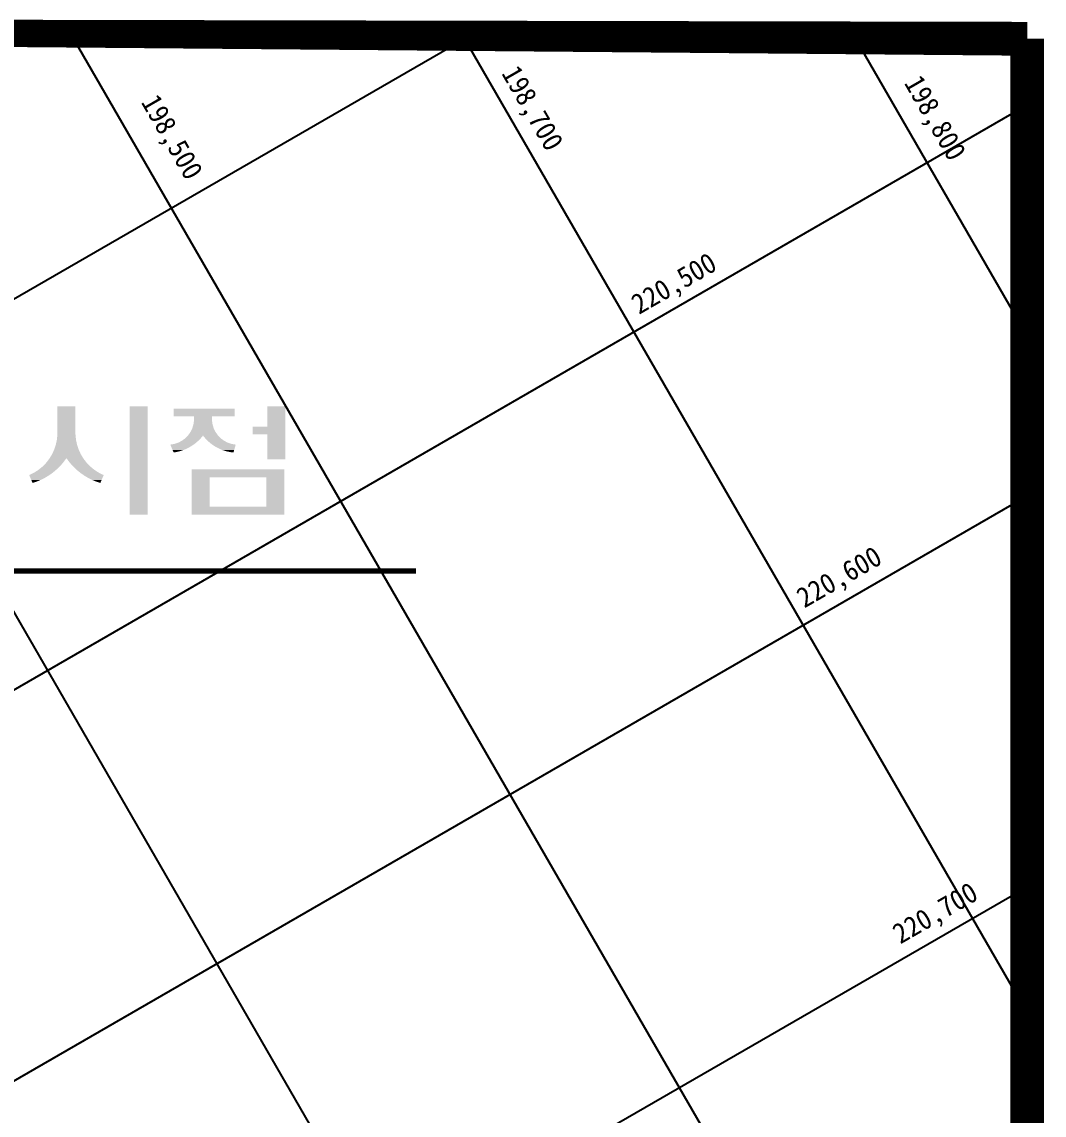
# Model space of a CAD drawing. Header units: feet. Extents: x 229381 to 233586, y 197484 to 200454.
# Drawn here: x 231933.3 to 232235.2, y 199161.8 to 199484.8 of the extents above; entities that cross this region are included whole.
import ezdxf

# ---------------------------------------------------------------- set-up
doc = ezdxf.new("R2010")
doc.units = ezdxf.units.FT
doc.header["$LTSCALE"] = 10
doc.header["$MEASUREMENT"] = 0
for name, color, linetype in [('CA-LEAL', 1, 'CONTINUOUS'), ('CA-LEAT', 3, 'CONTINUOUS'), ('CV-GRID-LINE', 1, 'CONTINUOUS'), ('CV-GRID-TEXT', 4, 'CONTINUOUS'), ('CZ-LIN1', 7, 'CONTINUOUS')]:
    doc.layers.add(name, color=color, linetype=linetype)
doc.styles.add('HS', font='DotumChe.ttf')

msp = doc.modelspace()

# ---------------------------------------------------------------- linework, layer by layer
at = {"layer": 'CA-LEAL', "const_width": 1.5}
msp.add_lwpolyline([(232049.64612425, 199322.5719166346), (231774.9593306722, 199322.5719166343)], dxfattribs=at)
at = {"layer": 'CA-LEAT'}
for points in [[(231943.7503196365, 199371.246660842), (231943.7503196365, 199362.9133275087), (231949.0836529699, 199371.246660842), (231949.0836529699, 199362.9133275087)], [(231965.0836529699, 199371.246660842), (231965.0836529699, 199339.246660842), (231970.4169863032, 199371.2466608421), (231970.4169863032, 199339.246660842)], [(231978.0836529699, 199370.5799941754), (231978.0836529699, 199368.246660842), (231996.0836529699, 199370.5799941754), (231996.0836529698, 199368.246660842)], [(232005.7503196365, 199371.2466608421), (232005.7503196365, 199365.246660842), (232011.0836529699, 199371.2466608421), (232011.0836529699, 199365.2466608421)], [(231984.0993378152, 199367.0374429995), (231983.9243972313, 199365.8408438195), (231989.4013014578, 199367.0374429995), (231989.5762420418, 199365.8408438196)], [(231984.0836529699, 199368.246660842), (231984.0993378152, 199367.0374429995), (231989.4169863032, 199368.2466608421), (231989.4013014578, 199367.0374429995)], [(231983.024751513, 199363.6038915362), (231982.3224981143, 199362.6193642541), (231990.47588776, 199363.6038915362), (231991.1781411588, 199362.6193642541)], [(231983.5631970697, 199364.6867258669), (231983.024751513, 199363.6038915362), (231989.9374422033, 199364.6867258669), (231990.47588776, 199363.6038915362)], [(231983.9243972313, 199365.8408438195), (231983.5631970697, 199364.6867258669), (231989.5762420418, 199365.8408438196), (231989.9374422033, 199364.6867258669)], [(232001.4169863032, 199365.2466608421), (232001.4169863032, 199362.9133275087), (232011.0836529699, 199365.2466608421), (232011.0836529699, 199362.9133275088)], [(231943.601488438, 199361.3790664549), (231943.2800056116, 199359.8715000388), (231949.2324841683, 199361.3790664549), (231949.5539669947, 199359.8715000388)], [(231943.7503196365, 199362.9133275087), (231943.601488438, 199361.3790664549), (231949.0836529699, 199362.9133275087), (231949.2324841683, 199361.3790664549)], [(231978.2774285292, 199360.1065986114), (231977.0836529699, 199359.9133275087), (231984.2242375698, 199360.1065986114), (231983.9645987589, 199359.9133275087)], [(231978.873753126, 199360.3033188199), (231978.2774285292, 199360.1065986114), (231984.488509881, 199360.3033188199), (231984.2242375698, 199360.1065986114)], [(231979.1256626896, 199360.3864207114), (231978.873753126, 199360.3033188199), (231984.600148279, 199360.3864207114), (231984.488509881, 199360.3033188199)], [(231979.425871373, 199360.485455893), (231979.1256626896, 199360.3864207114), (231984.7136026731, 199360.4854558931), (231984.600148279, 199360.3864207114)], [(231980.4211222418, 199360.9995358759), (231979.425871373, 199360.485455893), (231985.3025310918, 199360.9995358759), (231984.7136026731, 199360.4854558931)], [(231980.5003207357, 199361.0404445167), (231980.4211222418, 199360.9995358759), (231985.3493959027, 199361.0404445167), (231985.3025310918, 199360.9995358759)], [(231980.5283528881, 199361.0610954497), (231980.5003207357, 199361.0404445167), (231985.3730535468, 199361.0610954497), (231985.3493959027, 199361.0404445167)], [(231981.4739624475, 199361.7577140772), (231980.5283528881, 199361.0610954497), (231986.0558888584, 199361.7577140772), (231985.3730535468, 199361.0610954497)], [(231981.4764172906, 199361.7602068611), (231981.4739624475, 199361.7577140772), (231986.0583323201, 199361.7602068611), (231986.0558888584, 199361.7577140772)], [(231981.5094617635, 199361.7937620516), (231981.4764172906, 199361.7602068611), (231986.0912235865, 199361.7937620516), (231986.0583323201, 199361.7602068611)], [(231982.283727257, 199362.5799941754), (231981.5094617635, 199361.7937620516), (231986.7503196365, 199362.5799941754), (231986.0912235865, 199361.7937620516)], [(231982.3224981143, 199362.6193642541), (231982.283727257, 199362.5799941754), (231991.1781411588, 199362.6193642541), (231991.2169120162, 199362.5799941754)], [(231986.7503196365, 199362.5799941754), (231987.3947893331, 199361.7937620516), (231991.2169120162, 199362.5799941754), (231991.9911775095, 199361.7937620516)], [(231987.3947893331, 199361.7937620516), (231987.4222943189, 199361.7602068611), (231991.9911775095, 199361.7937620516), (231992.0242219823, 199361.7602068611)], [(231987.4222943189, 199361.7602068611), (231987.4247135558, 199361.7577140772), (231992.0242219823, 199361.7602068611), (231992.0266768257, 199361.7577140772)], [(231987.4247135558, 199361.7577140772), (231988.1007791891, 199361.0610954497), (231992.0266768257, 199361.7577140772), (231992.9722863848, 199361.0610954497)], [(231988.1007791891, 199361.0610954497), (231988.1208208382, 199361.0404445168), (231992.9722863848, 199361.0610954497), (231993.0003185374, 199361.0404445168)], [(231988.1208208382, 199361.0404445168), (231988.1605225129, 199360.9995358759), (231993.0003185374, 199361.0404445168), (231993.0795170313, 199360.9995358759)], [(231988.1605225129, 199360.9995358759), (231988.7507191219, 199360.485455893), (231993.0795170313, 199360.9995358759), (231994.0747679, 199360.485455893)], [(231988.7507191219, 199360.485455893), (231988.8644178272, 199360.3864207114), (231994.0747679, 199360.485455893), (231994.3749765835, 199360.3864207114)], [(231988.8644178272, 199360.3864207114), (231988.9598240989, 199360.3033188199), (231994.3749765835, 199360.3864207114), (231994.6268861471, 199360.3033188199)], [(231988.9598240989, 199360.3033188199), (231989.228057887, 199360.1065986114), (231994.6268861471, 199360.3033188199), (231995.2232107438, 199360.1065986114)], [(231989.228057887, 199360.1065986114), (231989.4915887181, 199359.9133275087), (231995.2232107438, 199360.1065986114), (231996.4169863032, 199359.9133275087)], [(232005.7503196365, 199362.9133275087), (232005.7503196365, 199355.5799941754), (232011.0836529699, 199362.9133275088), (232011.0836529699, 199355.5799941754)], [(231942.1377675813, 199357.0133184629), (231941.4629194363, 199355.9133275087), (231950.6962050251, 199357.0133184629), (231951.37105317, 199355.9133275087)], [(231942.7900006154, 199358.4099930048), (231942.1377675813, 199357.0133184629), (231950.043971991, 199358.4099930048), (231950.6962050251, 199357.0133184629)], [(231943.2800056116, 199359.8715000388), (231942.7900006154, 199358.4099930048), (231949.5539669947, 199359.8715000388), (231950.043971991, 199358.4099930048)], [(231977.0836529699, 199359.9133275087), (231977.1434445484, 199359.7738138253), (231983.9645987589, 199359.9133275087), (231983.7771772232, 199359.7738138253)], [(231977.1434445484, 199359.7738138253), (231977.1851757496, 199359.6764410225), (231983.7771772232, 199359.7738138253), (231983.6226050971, 199359.6764410225)], [(231977.1851757496, 199359.6764410225), (231977.377803701, 199359.2269758027), (231983.6226050971, 199359.6764410225), (231982.9091122875, 199359.2269758027)], [(231977.377803701, 199359.2269758027), (231977.422235647, 199359.123301262), (231982.9091122875, 199359.2269758027), (231982.7120959282, 199359.123301262)], [(231977.422235647, 199359.123301262), (231977.5825603373, 199358.749210318), (231982.7120959282, 199359.123301262), (231982.0011978106, 199358.749210318)], [(231977.5825603373, 199358.749210318), (231977.626030088, 199358.6477808996), (231982.0011978106, 199358.749210318), (231981.7656796809, 199358.6477808997)], [(231977.626030088, 199358.6477808996), (231977.756477438, 199358.3434037499), (231981.7656796809, 199358.6477808997), (231981.0589188791, 199358.3434037498)], [(231977.756477438, 199358.3434037499), (231977.7951290546, 199358.2532166443), (231981.0589188791, 199358.3434037498), (231980.7946814391, 199358.2532166443)], [(231977.7951290546, 199358.2532166443), (231977.8985042979, 199358.0120077433), (231980.7946814391, 199358.2532166443), (231980.0879681891, 199358.0120077434)], [(231977.8985042979, 199358.0120077433), (231977.9283459857, 199357.9423771387), (231980.0879681891, 199358.0120077434), (231979.8165941177, 199357.9423771386)], [(231977.9283459857, 199357.9423771387), (231978.0077828742, 199357.7570243986), (231979.8165941177, 199357.9423771386), (231979.0942116548, 199357.7570243987)], [(231978.0077828742, 199357.7570243986), (231978.0247461027, 199357.7174435321), (231979.0942116548, 199357.7570243987), (231978.8682683795, 199357.7174435321)], [(231978.0247461027, 199357.7174435321), (231978.0836529699, 199357.5799941754), (231978.8682683795, 199357.7174435321), (231978.0836529699, 199357.5799941754)], [(231989.4915887181, 199359.9133275087), (231989.6818197273, 199359.7738138253), (231996.4169863032, 199359.9133275087), (231996.3771252508, 199359.7738138253)], [(231989.6818197273, 199359.7738138253), (231989.814590407, 199359.6764410225), (231996.3771252508, 199359.7738138253), (231996.34930445, 199359.6764410225)], [(231989.814590407, 199359.6764410225), (231990.549343878, 199359.2269758027), (231996.34930445, 199359.6764410225), (231996.2208858157, 199359.2269758027)], [(231990.549343878, 199359.2269758027), (231990.7188235734, 199359.123301262), (231996.2208858157, 199359.2269758027), (231996.1912645183, 199359.123301262)], [(231990.7188235734, 199359.123301262), (231991.4641059519, 199358.749210318), (231996.1912645183, 199359.123301262), (231996.0843813915, 199358.7492103181)], [(231991.4641059519, 199358.749210318), (231991.666178628, 199358.6477808997), (231996.0843813915, 199358.7492103181), (231996.0554015577, 199358.6477808997)], [(231991.666178628, 199358.6477808997), (231992.4251302579, 199358.3434037499), (231996.0554015577, 199358.6477808997), (231995.9684366579, 199358.3434037499)], [(231992.4251302579, 199358.3434037499), (231992.650008015, 199358.2532166443), (231995.9684366579, 199358.3434037499), (231995.9426689133, 199358.2532166443)], [(231992.650008015, 199358.2532166443), (231993.4363982584, 199358.0120077434), (231995.9426689133, 199358.2532166443), (231995.8737520846, 199358.0120077434)], [(231993.4363982584, 199358.0120077434), (231993.66340824, 199357.9423771387), (231995.8737520846, 199358.0120077434), (231995.853857626, 199357.9423771386)], [(231993.66340824, 199357.9423771387), (231994.516991239, 199357.7570243987), (231995.853857626, 199357.9423771386), (231995.8008997003, 199357.7570243986)], [(231994.516991239, 199357.7570243987), (231994.6992683111, 199357.7174435321), (231995.8008997003, 199357.7570243986), (231995.7895908812, 199357.7174435321)], [(231994.6992683111, 199357.7174435321), (231995.7503196365, 199357.5799941754), (231995.7895908812, 199357.7174435321), (231995.7503196365, 199357.5799941754)], [(231939.8284627076, 199353.922237226), (231939.3012278668, 199353.3861602469), (231944.8601555043, 199353.922237226), (231944.3439447245, 199353.3861602469)], [(231940.3821054356, 199354.4851649731), (231939.8284627076, 199353.922237226), (231945.3322961922, 199354.485164973), (231944.8601555043, 199353.922237226)], [(231940.699533148, 199354.8910681689), (231940.3821054356, 199354.4851649731), (231945.6727367109, 199354.891068169), (231945.3322961922, 199354.485164973)], [(231941.3316844659, 199355.6994167475), (231940.699533148, 199354.8910681689), (231946.261249896, 199355.6994167475), (231945.6727367109, 199354.891068169)], [(231941.4629194363, 199355.9133275087), (231941.3316844659, 199355.6994167475), (231946.4169863032, 199355.9133275087), (231946.261249896, 199355.6994167475)], [(231946.4169863032, 199355.9133275087), (231946.5727227104, 199355.6994167475), (231951.37105317, 199355.9133275087), (231951.5022881404, 199355.6994167475)], [(231946.5727227104, 199355.6994167475), (231947.1612358955, 199354.891068169), (231951.5022881404, 199355.6994167475), (231952.1344394583, 199354.891068169)], [(231947.1612358955, 199354.891068169), (231947.5016764142, 199354.4851649731), (231952.1344394583, 199354.891068169), (231952.4518671708, 199354.485164973)], [(231947.5016764142, 199354.4851649731), (231947.9738171022, 199353.922237226), (231952.4518671708, 199354.485164973), (231953.0055098988, 199353.922237226)], [(231947.9738171022, 199353.922237226), (231948.4900278818, 199353.3861602469), (231953.0055098988, 199353.922237226), (231953.5327447395, 199353.3861602469)], [(231936.3755084362, 199351.3805191097), (231935.4169863032, 199350.9133275087), (231942.0521569069, 199351.3805191097), (231941.3669789393, 199350.9133275087)], [(231935.4169863032, 199350.9133275087), (231935.5220570287, 199350.6681624825), (231941.3669789393, 199350.9133275087), (231941.0074226588, 199350.6681624825)], [(231935.5220570287, 199350.6681624825), (231935.7959386616, 199350.0291053393), (231941.0074226588, 199350.6681624825), (231939.9163096577, 199350.0291053393)], [(231936.8026209531, 199351.5886972767), (231936.3755084362, 199351.3805191097), (231942.3165200973, 199351.5886972767), (231942.0521569069, 199351.3805191097)], [(231937.7044384154, 199352.1628231924), (231936.8026209531, 199351.5886972767), (231943.0455963542, 199352.1628231925), (231942.3165200973, 199351.5886972767)], [(231938.1029356707, 199352.416519324), (231937.7044384154, 199352.1628231924), (231943.3258706998, 199352.416519324), (231943.0455963542, 199352.1628231925)], [(231938.838087353, 199353.0113935609), (231938.1029356707, 199352.416519324), (231943.9830663234, 199353.0113935609), (231943.3258706998, 199352.416519324)], [(231939.3012278668, 199353.3861602469), (231938.838087353, 199353.0113935609), (231944.3439447245, 199353.3861602469), (231943.9830663234, 199353.0113935609)], [(231948.4900278818, 199353.3861602469), (231948.850906283, 199353.0113935609), (231953.5327447395, 199353.3861602469), (231953.9958852534, 199353.0113935609)], [(231948.850906283, 199353.0113935609), (231949.5081019066, 199352.416519324), (231953.9958852534, 199353.0113935609), (231954.7310369356, 199352.416519324)], [(231949.5081019066, 199352.416519324), (231949.7883762521, 199352.1628231925), (231954.7310369356, 199352.416519324), (231955.1295341909, 199352.1628231924)], [(231949.7883762521, 199352.1628231925), (231950.5174525092, 199351.5886972767), (231955.1295341909, 199352.1628231924), (231956.0313516533, 199351.5886972767)], [(231950.5174525092, 199351.5886972767), (231950.7818156995, 199351.3805191097), (231956.0313516533, 199351.5886972767), (231956.4584641702, 199351.3805191097)], [(231950.7818156995, 199351.3805191097), (231951.4669936671, 199350.9133275087), (231956.4584641702, 199351.3805191097), (231957.4169863032, 199350.9133275087)], [(231951.4669936671, 199350.9133275087), (231951.8265499476, 199350.6681624826), (231957.4169863032, 199350.9133275087), (231957.3119155777, 199350.6681624826)], [(231951.8265499476, 199350.6681624826), (231952.9176629487, 199350.0291053393), (231957.3119155777, 199350.6681624826), (231957.0380339448, 199350.0291053394)], [(231983.4169863032, 199352.5799941754), (231983.4169863032, 199350.246660842), (232010.7503196365, 199352.5799941754), (232010.7503196365, 199350.2466608421)], [(231935.7959386616, 199350.0291053393), (231936.0371174664, 199349.4663547946), (231939.9163096577, 199350.0291053393), (231938.7839521886, 199349.4663547946)], [(231936.0371174664, 199349.4663547946), (231936.2444585648, 199348.9825588982), (231938.7839521886, 199349.4663547946), (231937.6156786145, 199348.9825588982)], [(231936.2444585648, 199348.9825588982), (231936.4169863032, 199348.5799941754), (231937.6156786145, 199348.9825588982), (231936.4169863032, 199348.5799941754)], [(231952.9176629487, 199350.0291053393), (231954.0500204177, 199349.4663547947), (231957.0380339448, 199350.0291053394), (231956.7968551401, 199349.4663547946)], [(231954.0500204177, 199349.4663547947), (231955.2182939919, 199348.9825588983), (231956.7968551401, 199349.4663547946), (231956.5895140416, 199348.9825588983)], [(231955.2182939919, 199348.9825588983), (231956.4169863032, 199348.5799941754), (231956.5895140416, 199348.9825588983), (231956.4169863032, 199348.5799941754)], [(231983.4169863032, 199350.246660842), (231983.4169863032, 199341.5799941754), (231988.7503196365, 199350.2466608421), (231988.7503196365, 199341.5799941754)], [(232005.4169863032, 199350.246660842), (232005.4169863032, 199341.5799941754), (232010.7503196365, 199350.2466608421), (232010.7503196365, 199341.5799941754)], [(231983.4169863032, 199341.5799941754), (231983.4169863032, 199339.246660842), (232010.7503196365, 199341.5799941754), (232010.7503196365, 199339.246660842)]]:
    msp.add_solid(points, dxfattribs=at)
at = {"layer": 'CV-GRID-LINE'}
for p, q in [((230681.1651818356, 198681.4141841379), (232063.9946339568, 199479.7911405654)), ((231833.0545262808, 199479.7911405652), (232190.7895532005, 198860.1758982948)), ((231948.5245801187, 199479.7911405653), (232230.1878091148, 198991.9361173213)), ((232063.9946339566, 199479.7911405654), (232230.1878091146, 199191.9361173213)), ((232179.4646877945, 199479.7911405655), (232230.1878091143, 199391.9361173212)), ((230681.1651818357, 198565.9441303), (232230.1878091142, 199460.2727611423)), ((230681.1651818359, 198450.474076462), (232230.1878091144, 199344.8027073044)), ((230681.165181836, 198335.0040226241), (232230.1878091145, 199229.3326534665))]:
    msp.add_line(p, q, dxfattribs=at)
at = {"layer": 'CZ-LIN1'}
msp.add_lwpolyline([(232230.1878091142, 199479.7911405656, 10, 10, 0), (230681.1651818347, 199479.7911405639, 10, 10, 0), (230681.1651818362, 198136.9708175362, 10, 10, 0), (231439.3480239278, 198136.970817537, 10, 10, 0), (231439.3480239274, 198493.010723144, 10, 10, 0), (231439.3480239272, 198683.3809790509, 10, 10, 0), (232230.187809115, 198683.3809790517, 0, 0, 0)], format="xyseb", dxfattribs=at)
at = {"layer": 'CZ-LIN1', "const_width": 10}
msp.add_lwpolyline([(232230.187809115, 198683.3809790517), (232230.1878091142, 199479.7911405656)], dxfattribs=at)

# ---------------------------------------------------------------- texts
at = {"layer": 'CV-GRID-TEXT', "style": 'HS'}
for s, rotation, p in [('198,700', 300.0000000000624, (232074.780140639, 199469.6059901706)), ('198,800', 300.0000000000624, (232193.7139434668, 199466.7363856289)), ('198,500', 300.0000000000624, (231968.318892602, 199461.082486726)), ('220,500', 30.00000000006242, (232115.5322322368, 199398.2290089393)), ('220,600', 30.00000000006242, (232164.3361124072, 199311.4878783798)), ('220,700', 30.00000000006242, (232192.688204219, 199212.2483741397))]:
    msp.add_text(s, height=6, rotation=rotation, dxfattribs=at).set_placement(p)

doc.saveas('drawing.dxf')
